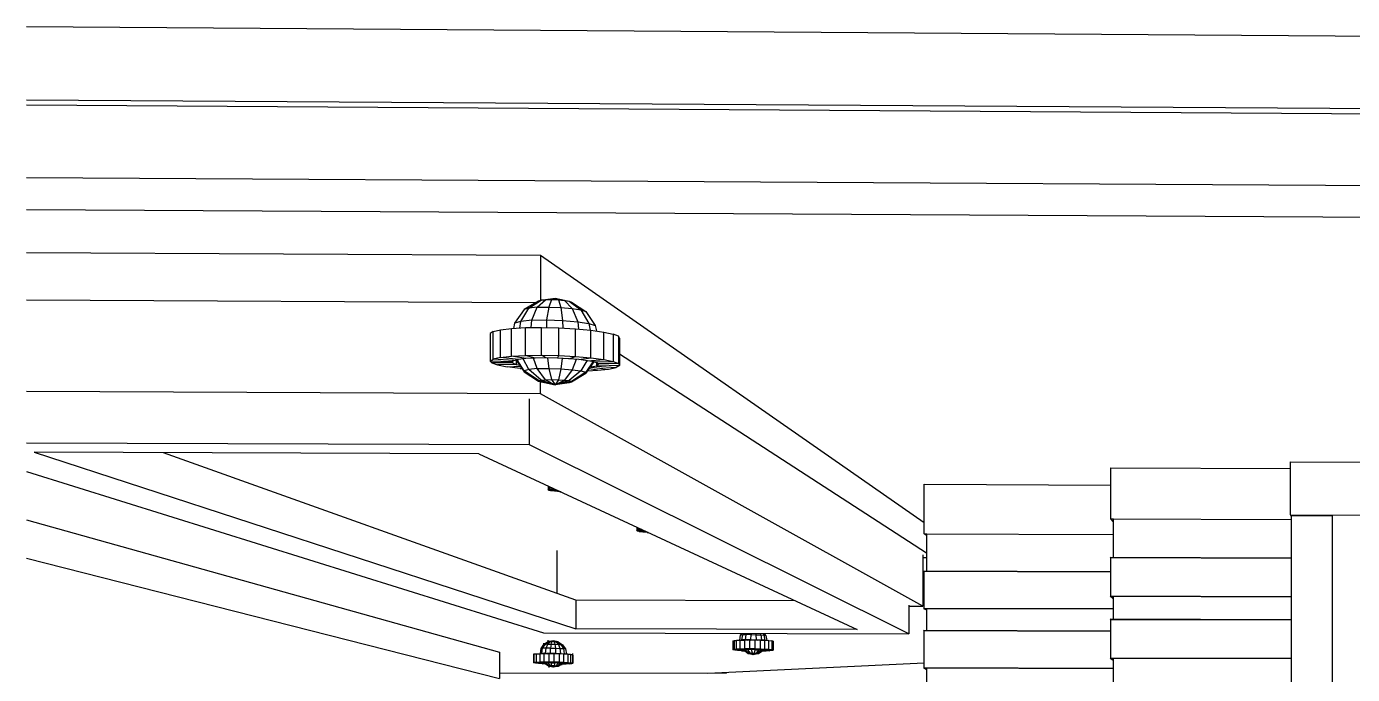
# Model space of a CAD drawing. Header units: millimetres. Extents: x -10.3 to 0, y 0 to 5.9.
# Drawn here: x -10.29 to -6.169, y 3.746 to 5.76 of the extents above; entities that cross this region are included whole.
import ezdxf

# ---------------------------------------------------------------- set-up
doc = ezdxf.new("R2010")
doc.units = ezdxf.units.MM

msp = doc.modelspace()

# ---------------------------------------------------------------- linework, layer by layer
for p, q in [((-10.29, 5.76), (-4.194, 5.716)), ((-10.29, 5.532), (-4.25, 5.493)), ((-10.29, 5.516), (-4.259, 5.477)), ((-4.259, 5.254), (-10.29, 5.29)), ((-3.708, 5.153), (-10.29, 5.19)), ((-8.693, 5.048), (-10.29, 5.056)), ((-7.5, 4.217), (-8.693, 5.048)), ((-8.693, 5.048), (-8.693, 4.908)), ((-8.708, 4.901), (-10.29, 4.909)), ((-8.699, 4.906), (-8.743, 4.88)), ((-8.729, 4.884), (-8.691, 4.909)), ((-8.703, 4.887), (-8.677, 4.91)), ((-8.691, 4.909), (-8.699, 4.906)), ((-8.691, 4.909), (-8.647, 4.914)), ((-8.677, 4.91), (-8.691, 4.909)), ((-8.647, 4.914), (-8.677, 4.91)), ((-8.677, 4.91), (-8.658, 4.911)), ((-8.658, 4.911), (-8.667, 4.887)), ((-8.658, 4.911), (-8.647, 4.914)), ((-8.658, 4.911), (-8.637, 4.91)), ((-8.647, 4.914), (-8.637, 4.91)), ((-8.618, 4.908), (-8.647, 4.914)), ((-8.647, 4.914), (-8.604, 4.906)), ((-8.637, 4.91), (-8.629, 4.886)), ((-8.637, 4.91), (-8.618, 4.908)), ((-8.618, 4.908), (-8.594, 4.883)), ((-8.618, 4.908), (-8.604, 4.906)), ((-8.604, 4.906), (-8.567, 4.879)), ((-8.604, 4.906), (-8.596, 4.903)), ((-8.743, 4.88), (-8.773, 4.838)), ((-8.754, 4.843), (-8.729, 4.884)), ((-8.729, 4.884), (-8.743, 4.88)), ((-8.703, 4.887), (-8.729, 4.884)), ((-8.72, 4.847), (-8.703, 4.887)), ((-8.703, 4.887), (-8.667, 4.887)), ((-8.667, 4.887), (-8.674, 4.848)), ((-8.667, 4.887), (-8.629, 4.886)), ((-8.629, 4.886), (-8.624, 4.846)), ((-8.629, 4.886), (-8.594, 4.883)), ((-8.596, 4.903), (-8.552, 4.874)), ((-8.594, 4.883), (-8.577, 4.842)), ((-8.594, 4.883), (-8.567, 4.879)), ((-8.567, 4.879), (-8.542, 4.837)), ((-8.567, 4.879), (-8.552, 4.874)), ((-8.552, 4.874), (-8.523, 4.83)), ((-8.783, 4.821), (-8.739, 4.824)), ((-8.773, 4.838), (-8.776, 4.821)), ((-8.754, 4.843), (-8.773, 4.838)), ((-8.757, 4.822), (-8.754, 4.843)), ((-8.72, 4.847), (-8.754, 4.843)), ((-8.739, 4.737), (-8.739, 4.824)), ((-8.739, 4.824), (-8.689, 4.824)), ((-8.722, 4.824), (-8.72, 4.847)), ((-8.72, 4.847), (-8.674, 4.848)), ((-8.689, 4.738), (-8.689, 4.824)), ((-8.689, 4.824), (-8.636, 4.823)), ((-8.674, 4.848), (-8.674, 4.824)), ((-8.674, 4.848), (-8.624, 4.846)), ((-8.636, 4.737), (-8.636, 4.823)), ((-8.636, 4.823), (-8.584, 4.82)), ((-8.624, 4.846), (-8.623, 4.822)), ((-8.624, 4.846), (-8.577, 4.842)), ((-8.577, 4.842), (-8.574, 4.819)), ((-8.577, 4.842), (-8.542, 4.837)), ((-8.542, 4.837), (-8.538, 4.816)), ((-8.542, 4.837), (-8.523, 4.83)), ((-8.523, 4.83), (-8.519, 4.814)), ((-8.84, 4.812), (-8.849, 4.806)), ((-8.849, 4.806), (-8.849, 4.72)), ((-8.84, 4.812), (-8.817, 4.817)), ((-8.84, 4.726), (-8.84, 4.812)), ((-8.817, 4.817), (-8.783, 4.821)), ((-8.817, 4.731), (-8.817, 4.817)), ((-8.783, 4.735), (-8.783, 4.821)), ((-8.584, 4.734), (-8.584, 4.82)), ((-8.584, 4.82), (-8.536, 4.816)), ((-8.536, 4.73), (-8.536, 4.816)), ((-8.536, 4.816), (-8.496, 4.81)), ((-8.496, 4.725), (-8.496, 4.81)), ((-8.496, 4.81), (-8.467, 4.804)), ((-8.467, 4.804), (-8.467, 4.719)), ((-8.45, 4.797), (-8.467, 4.804)), ((-8.45, 4.797), (-8.45, 4.712)), ((-8.447, 4.791), (-8.45, 4.797)), ((-8.447, 4.791), (-8.447, 4.706)), ((-7.493, 4.123), (-8.447, 4.741)), ((-8.849, 4.72), (-8.84, 4.726)), ((-8.849, 4.72), (-8.844, 4.714)), ((-8.783, 4.718), (-8.849, 4.72)), ((-8.844, 4.714), (-8.826, 4.708)), ((-8.78, 4.714), (-8.844, 4.714)), ((-8.817, 4.731), (-8.84, 4.726)), ((-8.777, 4.722), (-8.84, 4.726)), ((-8.768, 4.709), (-8.826, 4.708)), ((-8.826, 4.708), (-8.796, 4.702)), ((-8.817, 4.731), (-8.783, 4.735)), ((-8.761, 4.725), (-8.817, 4.731)), ((-8.796, 4.702), (-8.755, 4.704)), ((-8.756, 4.697), (-8.796, 4.702)), ((-8.783, 4.735), (-8.739, 4.737)), ((-8.738, 4.728), (-8.783, 4.735)), ((-8.783, 4.718), (-8.777, 4.722)), ((-8.78, 4.714), (-8.783, 4.718)), ((-8.78, 4.72), (-8.78, 4.714)), ((-8.78, 4.714), (-8.768, 4.709)), ((-8.777, 4.722), (-8.761, 4.725)), ((-8.768, 4.723), (-8.768, 4.709)), ((-8.768, 4.723), (-8.743, 4.686)), ((-8.768, 4.709), (-8.757, 4.707)), ((-8.743, 4.69), (-8.765, 4.724)), ((-8.738, 4.728), (-8.761, 4.725)), ((-8.729, 4.694), (-8.746, 4.727)), ((-8.739, 4.737), (-8.689, 4.738)), ((-8.709, 4.729), (-8.739, 4.737)), ((-8.709, 4.729), (-8.738, 4.728)), ((-8.703, 4.697), (-8.714, 4.729)), ((-8.675, 4.73), (-8.709, 4.729)), ((-8.675, 4.73), (-8.689, 4.738)), ((-8.689, 4.738), (-8.636, 4.737)), ((-8.64, 4.729), (-8.675, 4.73)), ((-8.671, 4.729), (-8.667, 4.697)), ((-8.64, 4.729), (-8.636, 4.737)), ((-8.605, 4.727), (-8.64, 4.729)), ((-8.636, 4.737), (-8.584, 4.734)), ((-8.625, 4.728), (-8.629, 4.696)), ((-8.605, 4.727), (-8.584, 4.734)), ((-8.573, 4.725), (-8.605, 4.727)), ((-8.582, 4.725), (-8.594, 4.693)), ((-8.584, 4.734), (-8.536, 4.73)), ((-8.573, 4.725), (-8.536, 4.73)), ((-8.546, 4.721), (-8.573, 4.725)), ((-8.549, 4.721), (-8.567, 4.69)), ((-8.53, 4.717), (-8.552, 4.685)), ((-8.552, 4.681), (-8.526, 4.717)), ((-8.546, 4.721), (-8.496, 4.725)), ((-8.526, 4.717), (-8.546, 4.721)), ((-8.535, 4.701), (-8.537, 4.701)), ((-8.536, 4.73), (-8.496, 4.725)), ((-8.535, 4.705), (-8.535, 4.701)), ((-8.519, 4.704), (-8.535, 4.701)), ((-8.535, 4.701), (-8.481, 4.695)), ((-8.526, 4.717), (-8.467, 4.719)), ((-8.515, 4.713), (-8.526, 4.717)), ((-8.519, 4.714), (-8.519, 4.704)), ((-8.519, 4.704), (-8.512, 4.708)), ((-8.519, 4.704), (-8.457, 4.7)), ((-8.512, 4.708), (-8.515, 4.713)), ((-8.515, 4.713), (-8.45, 4.712)), ((-8.512, 4.708), (-8.447, 4.706)), ((-8.496, 4.725), (-8.467, 4.719)), ((-8.481, 4.695), (-8.457, 4.7)), ((-8.467, 4.719), (-8.45, 4.712)), ((-8.447, 4.706), (-8.457, 4.7)), ((-8.45, 4.712), (-8.447, 4.706)), ((-8.749, 4.696), (-8.756, 4.697)), ((-8.756, 4.697), (-8.75, 4.697)), ((-8.729, 4.694), (-8.743, 4.69)), ((-8.699, 4.659), (-8.743, 4.69)), ((-8.743, 4.69), (-8.743, 4.686)), ((-8.743, 4.686), (-8.699, 4.657)), ((-8.703, 4.697), (-8.729, 4.694)), ((-8.691, 4.661), (-8.729, 4.694)), ((-8.677, 4.662), (-8.703, 4.697)), ((-8.703, 4.697), (-8.667, 4.697)), ((-8.699, 4.659), (-8.691, 4.661)), ((-8.699, 4.657), (-8.699, 4.659)), ((-8.699, 4.659), (-8.647, 4.646)), ((-8.691, 4.654), (-8.699, 4.657)), ((-8.699, 4.657), (-8.647, 4.646)), ((-8.691, 4.661), (-8.677, 4.662)), ((-8.691, 4.661), (-8.647, 4.646)), ((-8.677, 4.662), (-8.658, 4.663)), ((-8.677, 4.662), (-8.647, 4.646)), ((-8.667, 4.697), (-8.658, 4.663)), ((-8.667, 4.697), (-8.629, 4.696)), ((-8.658, 4.663), (-8.647, 4.646)), ((-8.658, 4.663), (-8.637, 4.662)), ((-8.637, 4.662), (-8.647, 4.646)), ((-8.647, 4.646), (-8.618, 4.661)), ((-8.604, 4.659), (-8.647, 4.646)), ((-8.629, 4.696), (-8.637, 4.662)), ((-8.637, 4.662), (-8.618, 4.661)), ((-8.629, 4.696), (-8.594, 4.693)), ((-8.594, 4.693), (-8.618, 4.661)), ((-8.618, 4.661), (-8.604, 4.659)), ((-8.567, 4.69), (-8.604, 4.659)), ((-8.604, 4.659), (-8.596, 4.656)), ((-8.552, 4.685), (-8.596, 4.656)), ((-8.552, 4.681), (-8.596, 4.654)), ((-8.594, 4.693), (-8.567, 4.69)), ((-8.567, 4.69), (-8.552, 4.685)), ((-8.552, 4.685), (-8.552, 4.681)), ((-8.545, 4.69), (-8.515, 4.692)), ((-8.515, 4.692), (-8.541, 4.696)), ((-8.515, 4.692), (-8.481, 4.695)), ((-8.693, 4.618), (-10.29, 4.625)), ((-8.693, 4.618), (-8.693, 4.655)), ((-7.504, 3.958), (-8.693, 4.618)), ((-8.647, 4.646), (-8.691, 4.654)), ((-8.596, 4.656), (-8.647, 4.646)), ((-8.596, 4.654), (-8.647, 4.646)), ((-8.603, 4.652), (-8.647, 4.646)), ((-8.596, 4.654), (-8.603, 4.652)), ((-8.596, 4.656), (-8.596, 4.654)), ((-8.727, 4.459), (-8.727, 4.603)), ((-8.727, 4.459), (-10.29, 4.465)), ((-7.548, 3.872), (-8.727, 4.459)), ((-8.884, 4.431), (-10.266, 4.437)), ((-10.266, 4.437), (-8.583, 3.887)), ((-8.583, 3.977), (-9.864, 4.435)), ((-8.884, 4.431), (-7.708, 3.885)), ((-10.29, 4.377), (-8.683, 3.875)), ((-6.92, 4.229), (-6.92, 4.388)), ((-6.92, 4.388), (-6.362, 4.386)), ((-6.362, 4.242), (-6.362, 4.407)), ((-6.362, 4.407), (-5.424, 4.403)), ((-8.669, 4.331), (-8.669, 4.321)), ((-8.665, 4.329), (-8.665, 4.323)), ((-7.5, 4.183), (-7.5, 4.337)), ((-7.5, 4.337), (-6.92, 4.334)), ((-8.669, 4.321), (-8.665, 4.323)), ((-8.668, 4.319), (-8.669, 4.321)), ((-8.669, 4.321), (-8.645, 4.32)), ((-8.661, 4.317), (-8.668, 4.319)), ((-8.668, 4.319), (-8.641, 4.319)), ((-8.665, 4.323), (-8.656, 4.324)), ((-8.665, 4.323), (-8.648, 4.322)), ((-8.648, 4.315), (-8.661, 4.317)), ((-8.661, 4.317), (-8.639, 4.317)), ((-8.656, 4.325), (-8.656, 4.324)), ((-8.656, 4.324), (-8.653, 4.324)), ((-8.654, 4.324), (-8.656, 4.324)), ((-8.648, 4.315), (-8.635, 4.316)), ((-8.632, 4.313), (-8.648, 4.315)), ((-8.629, 4.313), (-8.632, 4.313)), ((-8.632, 4.313), (-8.63, 4.313)), ((-10.29, 4.226), (-8.82, 3.815)), ((-6.913, 4.221), (-6.92, 4.229)), ((-6.912, 4.228), (-6.92, 4.229)), ((-6.92, 4.229), (-6.36, 4.227)), ((-6.913, 4.228), (-6.913, 4.108)), ((-6.36, 4.238), (-6.362, 4.242)), ((-6.362, 4.242), (-5.419, 4.239)), ((-6.36, 4.24), (-6.232, 4.239)), ((-6.36, 4.24), (-6.36, 0.908)), ((-6.232, 4.239), (-6.232, 0.909)), ((-6.231, 4.238), (-6.232, 4.239)), ((-8.393, 4.203), (-8.393, 4.194)), ((-8.393, 4.194), (-8.389, 4.195)), ((-8.392, 4.192), (-8.393, 4.194)), ((-8.393, 4.194), (-8.37, 4.193)), ((-8.392, 4.193), (-8.392, 4.192)), ((-8.386, 4.19), (-8.392, 4.192)), ((-8.392, 4.192), (-8.368, 4.192)), ((-8.389, 4.201), (-8.389, 4.195)), ((-8.38, 4.196), (-8.389, 4.195)), ((-8.389, 4.195), (-8.374, 4.194)), ((-8.386, 4.192), (-8.386, 4.19)), ((-8.375, 4.189), (-8.386, 4.19)), ((-8.386, 4.19), (-8.366, 4.19)), ((-8.38, 4.197), (-8.38, 4.196)), ((-8.38, 4.196), (-8.377, 4.196)), ((-8.378, 4.196), (-8.38, 4.196)), ((-8.361, 4.187), (-8.375, 4.189)), ((-8.375, 4.189), (-8.363, 4.189)), ((-8.358, 4.187), (-8.361, 4.187)), ((-8.361, 4.187), (-8.359, 4.187)), ((-7.493, 4.178), (-7.5, 4.183)), ((-7.492, 4.182), (-7.5, 4.183)), ((-7.5, 4.183), (-6.913, 4.181)), ((-7.493, 4.182), (-7.493, 4.067)), ((-8.642, 4.131), (-8.642, 3.998)), ((-10.29, 4.107), (-8.82, 3.733)), ((-7.504, 4.118), (-7.504, 3.958)), ((-7.504, 4.109), (-7.493, 4.109)), ((-6.36, 4.107), (-6.922, 4.109)), ((-6.922, 4.109), (-6.92, 4.107)), ((-6.92, 3.989), (-6.92, 4.109)), ((-6.92, 4.109), (-6.36, 4.107)), ((-6.92, 4.065), (-7.502, 4.067)), ((-7.502, 4.067), (-7.5, 4.066)), ((-7.5, 3.951), (-7.5, 4.067)), ((-7.5, 4.067), (-6.92, 4.065)), ((-7.902, 3.975), (-8.583, 3.977)), ((-8.583, 3.977), (-8.583, 3.887)), ((-7.548, 3.961), (-7.548, 3.872)), ((-7.548, 3.958), (-7.504, 3.958)), ((-6.36, 3.987), (-6.922, 3.989)), ((-6.922, 3.989), (-6.913, 3.981)), ((-6.913, 3.983), (-6.92, 3.989)), ((-6.912, 3.988), (-6.92, 3.989)), ((-6.92, 3.989), (-6.36, 3.987)), ((-6.913, 3.988), (-6.913, 3.916)), ((-6.913, 3.95), (-7.502, 3.951)), ((-7.502, 3.951), (-7.493, 3.946)), ((-7.493, 3.947), (-7.5, 3.951)), ((-7.492, 3.95), (-7.5, 3.951)), ((-7.5, 3.951), (-6.913, 3.95)), ((-7.493, 3.951), (-7.493, 3.881)), ((-6.36, 3.915), (-6.922, 3.917)), ((-6.922, 3.917), (-6.92, 3.915)), ((-6.92, 3.796), (-6.92, 3.916)), ((-6.92, 3.916), (-6.36, 3.915)), ((-8.683, 3.875), (-7.548, 3.872)), ((-7.708, 3.885), (-8.583, 3.887)), ((-6.92, 3.88), (-7.502, 3.882)), ((-7.502, 3.882), (-7.5, 3.88)), ((-7.5, 3.766), (-7.5, 3.882)), ((-7.5, 3.882), (-6.92, 3.88)), ((-8.691, 3.826), (-8.682, 3.839)), ((-8.686, 3.827), (-8.678, 3.839)), ((-8.682, 3.838), (-8.669, 3.847)), ((-8.669, 3.847), (-8.682, 3.839)), ((-8.682, 3.834), (-8.682, 3.843)), ((-8.682, 3.839), (-8.682, 3.838)), ((-8.678, 3.839), (-8.682, 3.839)), ((-8.678, 3.839), (-8.667, 3.848)), ((-8.67, 3.84), (-8.678, 3.839)), ((-8.675, 3.827), (-8.67, 3.84)), ((-8.67, 3.84), (-8.662, 3.848)), ((-8.67, 3.84), (-8.659, 3.84)), ((-8.669, 3.843), (-8.669, 3.852)), ((-8.653, 3.85), (-8.669, 3.847)), ((-8.667, 3.848), (-8.669, 3.847)), ((-8.668, 3.847), (-8.669, 3.847)), ((-8.667, 3.848), (-8.653, 3.85)), ((-8.662, 3.848), (-8.667, 3.848)), ((-8.663, 3.848), (-8.653, 3.85)), ((-8.653, 3.85), (-8.662, 3.848)), ((-8.657, 3.848), (-8.662, 3.848)), ((-8.659, 3.84), (-8.661, 3.827)), ((-8.653, 3.85), (-8.66, 3.848)), ((-8.659, 3.84), (-8.657, 3.848)), ((-8.659, 3.84), (-8.648, 3.84)), ((-8.658, 3.848), (-8.653, 3.85)), ((-8.657, 3.848), (-8.653, 3.85)), ((-8.657, 3.848), (-8.65, 3.848)), ((-8.653, 3.85), (-8.654, 3.848)), ((-8.651, 3.848), (-8.653, 3.85)), ((-8.653, 3.85), (-8.65, 3.848)), ((-8.645, 3.847), (-8.653, 3.85)), ((-8.653, 3.85), (-8.64, 3.847)), ((-8.638, 3.847), (-8.653, 3.85)), ((-8.653, 3.85), (-8.642, 3.847)), ((-8.643, 3.847), (-8.653, 3.85)), ((-8.653, 3.85), (-8.648, 3.847)), ((-8.65, 3.848), (-8.648, 3.84)), ((-8.65, 3.848), (-8.645, 3.847)), ((-8.648, 3.84), (-8.646, 3.827)), ((-8.648, 3.84), (-8.637, 3.839)), ((-8.645, 3.847), (-8.637, 3.839)), ((-8.645, 3.847), (-8.64, 3.847)), ((-8.64, 3.847), (-8.629, 3.839)), ((-8.64, 3.847), (-8.638, 3.847)), ((-8.638, 3.847), (-8.624, 3.838)), ((-8.638, 3.847), (-8.638, 3.846)), ((-8.637, 3.839), (-8.632, 3.826)), ((-8.637, 3.839), (-8.629, 3.839)), ((-8.629, 3.839), (-8.621, 3.826)), ((-8.629, 3.839), (-8.624, 3.838)), ((-8.624, 3.838), (-8.615, 3.825)), ((-8.624, 3.838), (-8.624, 3.837)), ((-8.095, 3.85), (-8.091, 3.851)), ((-8.095, 3.85), (-8.095, 3.823)), ((-8.094, 3.849), (-8.095, 3.85)), ((-8.095, 3.85), (-8.091, 3.85)), ((-8.091, 3.851), (-8.083, 3.852)), ((-8.091, 3.851), (-8.091, 3.824)), ((-8.091, 3.851), (-8.083, 3.851)), ((-8.083, 3.825), (-8.083, 3.852)), ((-8.083, 3.852), (-8.072, 3.852)), ((-8.083, 3.852), (-8.072, 3.851)), ((-8.073, 3.852), (-8.071, 3.868)), ((-8.072, 3.852), (-8.058, 3.853)), ((-8.072, 3.825), (-8.072, 3.852)), ((-8.072, 3.852), (-8.059, 3.851)), ((-8.071, 3.868), (-8.067, 3.873)), ((-8.064, 3.869), (-8.071, 3.868)), ((-8.071, 3.868), (-8.071, 3.867)), ((-8.067, 3.853), (-8.07, 3.852)), ((-8.067, 3.853), (-8.064, 3.869)), ((-8.066, 3.852), (-8.067, 3.853)), ((-8.055, 3.853), (-8.067, 3.853)), ((-8.064, 3.869), (-8.061, 3.873)), ((-8.053, 3.869), (-8.064, 3.869)), ((-8.058, 3.826), (-8.058, 3.853)), ((-8.058, 3.853), (-8.042, 3.853)), ((-8.058, 3.853), (-8.049, 3.852)), ((-8.055, 3.853), (-8.053, 3.869)), ((-8.054, 3.853), (-8.055, 3.853)), ((-8.039, 3.853), (-8.055, 3.853)), ((-8.053, 3.869), (-8.051, 3.873)), ((-8.038, 3.87), (-8.053, 3.869)), ((-8.042, 3.826), (-8.042, 3.853)), ((-8.042, 3.853), (-8.025, 3.853)), ((-8.042, 3.853), (-8.039, 3.852)), ((-8.039, 3.853), (-8.038, 3.87)), ((-8.038, 3.853), (-8.039, 3.853)), ((-8.039, 3.853), (-8.022, 3.853)), ((-8.037, 3.873), (-8.038, 3.87)), ((-8.038, 3.87), (-8.023, 3.869)), ((-8.025, 3.853), (-8.027, 3.851)), ((-8.025, 3.826), (-8.025, 3.853)), ((-8.025, 3.853), (-8.009, 3.852)), ((-8.023, 3.873), (-8.023, 3.869)), ((-8.023, 3.869), (-8.022, 3.853)), ((-8.023, 3.869), (-8.008, 3.869)), ((-8.022, 3.853), (-8.022, 3.852)), ((-8.022, 3.853), (-8.006, 3.853)), ((-8.009, 3.852), (-8.017, 3.851)), ((-8.01, 3.873), (-8.008, 3.869)), ((-8.009, 3.825), (-8.009, 3.852)), ((-8.009, 3.852), (-7.995, 3.852)), ((-8.008, 3.869), (-8.006, 3.853)), ((-8.008, 3.869), (-7.998, 3.868)), ((-8.006, 3.853), (-8.006, 3.852)), ((-7.995, 3.852), (-8.006, 3.853)), ((-8.001, 3.873), (-7.998, 3.868)), ((-7.998, 3.868), (-7.995, 3.852)), ((-7.998, 3.868), (-7.992, 3.867)), ((-7.992, 3.867), (-7.996, 3.873)), ((-7.995, 3.824), (-7.995, 3.852)), ((-7.995, 3.852), (-7.983, 3.851)), ((-7.983, 3.851), (-7.994, 3.85)), ((-7.992, 3.867), (-7.993, 3.866)), ((-7.992, 3.867), (-7.989, 3.851)), ((-7.983, 3.824), (-7.983, 3.851)), ((-7.983, 3.851), (-7.974, 3.85)), ((-7.974, 3.85), (-7.982, 3.849)), ((-7.974, 3.85), (-7.974, 3.823)), ((-7.969, 3.849), (-7.974, 3.85)), ((-7.969, 3.849), (-7.973, 3.849)), ((-7.969, 3.849), (-7.969, 3.822)), ((-7.969, 3.848), (-7.969, 3.849)), ((-8.82, 3.815), (-8.82, 3.733)), ((-8.714, 3.809), (-8.712, 3.81)), ((-8.714, 3.809), (-8.714, 3.783)), ((-8.713, 3.808), (-8.714, 3.809)), ((-8.714, 3.809), (-8.712, 3.808)), ((-8.712, 3.784), (-8.712, 3.81)), ((-8.712, 3.81), (-8.705, 3.81)), ((-8.712, 3.81), (-8.705, 3.809)), ((-8.705, 3.81), (-8.694, 3.811)), ((-8.705, 3.784), (-8.705, 3.81)), ((-8.705, 3.81), (-8.694, 3.809)), ((-8.694, 3.785), (-8.694, 3.811)), ((-8.694, 3.811), (-8.681, 3.811)), ((-8.694, 3.811), (-8.681, 3.81)), ((-8.693, 3.811), (-8.691, 3.826)), ((-8.686, 3.827), (-8.691, 3.826)), ((-8.691, 3.826), (-8.691, 3.825)), ((-8.688, 3.811), (-8.69, 3.811)), ((-8.688, 3.811), (-8.686, 3.827)), ((-8.677, 3.812), (-8.688, 3.811)), ((-8.687, 3.811), (-8.688, 3.811)), ((-8.675, 3.827), (-8.686, 3.827)), ((-8.681, 3.785), (-8.681, 3.811)), ((-8.681, 3.811), (-8.666, 3.811)), ((-8.681, 3.811), (-8.672, 3.81)), ((-8.677, 3.812), (-8.675, 3.827)), ((-8.676, 3.811), (-8.677, 3.812)), ((-8.677, 3.812), (-8.662, 3.812)), ((-8.661, 3.827), (-8.675, 3.827)), ((-8.666, 3.785), (-8.666, 3.811)), ((-8.666, 3.811), (-8.65, 3.811)), ((-8.662, 3.81), (-8.666, 3.811)), ((-8.662, 3.812), (-8.661, 3.827)), ((-8.662, 3.812), (-8.661, 3.811)), ((-8.662, 3.812), (-8.646, 3.812)), ((-8.661, 3.827), (-8.646, 3.827)), ((-8.65, 3.811), (-8.651, 3.81)), ((-8.65, 3.785), (-8.65, 3.811)), ((-8.65, 3.811), (-8.634, 3.811)), ((-8.646, 3.827), (-8.646, 3.812)), ((-8.646, 3.827), (-8.632, 3.826)), ((-8.646, 3.812), (-8.646, 3.811)), ((-8.646, 3.812), (-8.63, 3.811)), ((-8.634, 3.811), (-8.64, 3.81)), ((-8.634, 3.785), (-8.634, 3.811)), ((-8.634, 3.811), (-8.62, 3.81)), ((-8.632, 3.826), (-8.63, 3.811)), ((-8.632, 3.826), (-8.621, 3.826)), ((-8.62, 3.81), (-8.631, 3.809)), ((-8.63, 3.811), (-8.63, 3.81)), ((-8.63, 3.811), (-8.619, 3.81)), ((-8.621, 3.826), (-8.619, 3.81)), ((-8.621, 3.826), (-8.615, 3.825)), ((-8.62, 3.784), (-8.62, 3.81)), ((-8.62, 3.81), (-8.608, 3.809)), ((-8.619, 3.81), (-8.617, 3.81)), ((-8.608, 3.809), (-8.619, 3.809)), ((-8.615, 3.825), (-8.612, 3.809)), ((-8.615, 3.825), (-8.615, 3.824)), ((-8.608, 3.809), (-8.608, 3.783)), ((-8.599, 3.808), (-8.608, 3.809)), ((-8.599, 3.808), (-8.607, 3.808)), ((-8.599, 3.808), (-8.599, 3.782)), ((-8.593, 3.807), (-8.599, 3.808)), ((-8.593, 3.807), (-8.598, 3.807)), ((-8.593, 3.807), (-8.593, 3.782)), ((-8.592, 3.806), (-8.593, 3.807)), ((-8.592, 3.802), (-8.592, 3.811)), ((-8.592, 3.806), (-8.592, 3.781)), ((-8.095, 3.823), (-8.091, 3.824)), ((-8.094, 3.822), (-8.095, 3.823)), ((-8.074, 3.823), (-8.095, 3.823)), ((-8.094, 3.823), (-8.094, 3.822)), ((-8.089, 3.821), (-8.094, 3.822)), ((-8.074, 3.822), (-8.094, 3.822)), ((-8.091, 3.824), (-8.083, 3.825)), ((-8.072, 3.823), (-8.091, 3.824)), ((-8.089, 3.822), (-8.089, 3.821)), ((-8.08, 3.82), (-8.089, 3.821)), ((-8.07, 3.821), (-8.089, 3.821)), ((-8.066, 3.824), (-8.083, 3.825)), ((-8.083, 3.825), (-8.072, 3.825)), ((-8.08, 3.821), (-8.08, 3.82)), ((-8.065, 3.821), (-8.08, 3.82)), ((-8.068, 3.819), (-8.08, 3.82)), ((-8.072, 3.823), (-8.074, 3.823)), ((-8.074, 3.822), (-8.074, 3.823)), ((-8.074, 3.823), (-8.074, 3.822)), ((-8.074, 3.822), (-8.07, 3.821)), ((-8.072, 3.825), (-8.058, 3.826)), ((-8.059, 3.824), (-8.072, 3.825)), ((-8.066, 3.824), (-8.072, 3.823)), ((-8.072, 3.824), (-8.072, 3.823)), ((-8.07, 3.823), (-8.07, 3.821)), ((-8.07, 3.821), (-8.065, 3.821)), ((-8.068, 3.82), (-8.068, 3.819)), ((-8.058, 3.818), (-8.068, 3.819)), ((-8.068, 3.819), (-8.06, 3.819)), ((-8.059, 3.824), (-8.066, 3.824)), ((-8.065, 3.824), (-8.065, 3.821)), ((-8.065, 3.821), (-8.061, 3.82)), ((-8.064, 3.824), (-8.062, 3.821)), ((-8.061, 3.821), (-8.062, 3.824)), ((-8.048, 3.811), (-8.062, 3.821)), ((-8.062, 3.821), (-8.059, 3.82)), ((-8.061, 3.821), (-8.062, 3.821)), ((-8.057, 3.822), (-8.061, 3.821)), ((-8.048, 3.812), (-8.061, 3.821)), ((-8.049, 3.824), (-8.059, 3.824)), ((-8.049, 3.824), (-8.058, 3.826)), ((-8.058, 3.826), (-8.042, 3.826)), ((-8.057, 3.822), (-8.058, 3.824)), ((-8.045, 3.812), (-8.057, 3.822)), ((-8.048, 3.822), (-8.057, 3.822)), ((-8.049, 3.825), (-8.049, 3.824)), ((-8.049, 3.824), (-8.039, 3.824)), ((-8.048, 3.822), (-8.048, 3.824)), ((-8.037, 3.823), (-8.048, 3.822)), ((-8.04, 3.812), (-8.048, 3.822)), ((-8.048, 3.811), (-8.048, 3.812)), ((-8.048, 3.812), (-8.032, 3.808)), ((-8.048, 3.812), (-8.045, 3.812)), ((-8.032, 3.808), (-8.048, 3.811)), ((-8.048, 3.811), (-8.046, 3.811)), ((-8.032, 3.808), (-8.046, 3.811)), ((-8.046, 3.811), (-8.045, 3.811)), ((-8.045, 3.812), (-8.032, 3.808)), ((-8.045, 3.812), (-8.04, 3.812)), ((-8.039, 3.824), (-8.042, 3.826)), ((-8.042, 3.826), (-8.025, 3.826)), ((-8.032, 3.808), (-8.041, 3.811)), ((-8.04, 3.812), (-8.032, 3.808)), ((-8.04, 3.812), (-8.034, 3.812)), ((-8.039, 3.825), (-8.039, 3.824)), ((-8.039, 3.824), (-8.027, 3.824)), ((-8.037, 3.824), (-8.037, 3.823)), ((-8.034, 3.812), (-8.037, 3.823)), ((-8.025, 3.822), (-8.037, 3.823)), ((-8.035, 3.81), (-8.032, 3.808)), ((-8.034, 3.812), (-8.032, 3.808)), ((-8.034, 3.812), (-8.028, 3.812)), ((-8.028, 3.812), (-8.032, 3.808)), ((-8.022, 3.812), (-8.032, 3.808)), ((-8.017, 3.812), (-8.032, 3.808)), ((-8.015, 3.811), (-8.032, 3.808)), ((-8.015, 3.811), (-8.032, 3.808)), ((-8.032, 3.808), (-8.018, 3.811)), ((-8.023, 3.81), (-8.032, 3.808)), ((-8.028, 3.812), (-8.025, 3.822)), ((-8.028, 3.812), (-8.022, 3.812)), ((-8.027, 3.826), (-8.027, 3.824)), ((-8.027, 3.824), (-8.025, 3.826)), ((-8.027, 3.824), (-8.017, 3.824)), ((-8.025, 3.826), (-8.009, 3.825)), ((-8.024, 3.824), (-8.025, 3.822)), ((-8.025, 3.822), (-8.014, 3.822)), ((-8.014, 3.822), (-8.022, 3.812)), ((-8.022, 3.812), (-8.017, 3.812)), ((-8.018, 3.811), (-8.015, 3.811)), ((-8.017, 3.825), (-8.017, 3.824)), ((-8.017, 3.824), (-8.009, 3.825)), ((-8.017, 3.824), (-8.007, 3.824)), ((-8.006, 3.821), (-8.017, 3.812)), ((-8.017, 3.812), (-8.015, 3.811)), ((-8.001, 3.821), (-8.015, 3.811)), ((-8.015, 3.811), (-8.002, 3.82)), ((-8.013, 3.824), (-8.014, 3.822)), ((-8.014, 3.822), (-8.006, 3.821)), ((-8.009, 3.825), (-7.995, 3.824)), ((-7.999, 3.823), (-8.007, 3.824)), ((-8.007, 3.824), (-7.995, 3.824)), ((-8.004, 3.823), (-8.006, 3.821)), ((-8.006, 3.821), (-8.001, 3.821)), ((-7.991, 3.818), (-8.004, 3.818)), ((-8.002, 3.82), (-8.001, 3.821)), ((-8.002, 3.82), (-8.001, 3.82)), ((-8.002, 3.82), (-8.002, 3.819)), ((-7.997, 3.82), (-8.002, 3.819)), ((-7.991, 3.818), (-8.002, 3.819)), ((-8.001, 3.821), (-7.999, 3.823)), ((-7.999, 3.824), (-7.999, 3.823)), ((-7.999, 3.823), (-7.983, 3.824)), ((-7.999, 3.823), (-7.993, 3.822)), ((-7.997, 3.823), (-7.997, 3.82)), ((-7.997, 3.82), (-7.98, 3.819)), ((-7.992, 3.82), (-7.997, 3.82)), ((-7.995, 3.824), (-7.983, 3.824)), ((-7.993, 3.823), (-7.993, 3.822)), ((-7.974, 3.823), (-7.993, 3.822)), ((-7.993, 3.822), (-7.989, 3.822)), ((-7.992, 3.822), (-7.992, 3.82)), ((-7.989, 3.821), (-7.992, 3.82)), ((-7.972, 3.82), (-7.992, 3.82)), ((-7.991, 3.819), (-7.991, 3.818)), ((-7.98, 3.819), (-7.991, 3.818)), ((-7.989, 3.822), (-7.989, 3.821)), ((-7.989, 3.822), (-7.989, 3.821)), ((-7.969, 3.822), (-7.989, 3.822)), ((-7.969, 3.821), (-7.989, 3.821)), ((-7.983, 3.824), (-7.974, 3.823)), ((-7.98, 3.82), (-7.98, 3.819)), ((-7.972, 3.82), (-7.98, 3.819)), ((-7.974, 3.823), (-7.969, 3.822)), ((-7.969, 3.821), (-7.972, 3.82)), ((-7.969, 3.822), (-7.969, 3.821)), ((-7.969, 3.822), (-7.969, 3.821)), ((-6.36, 3.795), (-6.922, 3.796)), ((-6.922, 3.796), (-6.913, 3.79)), ((-6.913, 3.791), (-6.92, 3.796)), ((-6.912, 3.795), (-6.92, 3.796)), ((-6.92, 3.796), (-6.36, 3.795)), ((-6.913, 3.796), (-6.913, 3.722)), ((-8.714, 3.783), (-8.712, 3.784)), ((-8.713, 3.782), (-8.714, 3.783)), ((-8.694, 3.782), (-8.714, 3.783)), ((-8.708, 3.781), (-8.713, 3.782)), ((-8.694, 3.782), (-8.713, 3.782)), ((-8.692, 3.783), (-8.712, 3.784)), ((-8.712, 3.784), (-8.705, 3.784)), ((-8.708, 3.782), (-8.708, 3.781)), ((-8.699, 3.78), (-8.708, 3.781)), ((-8.69, 3.781), (-8.708, 3.781)), ((-8.705, 3.784), (-8.694, 3.785)), ((-8.688, 3.783), (-8.705, 3.784)), ((-8.699, 3.781), (-8.699, 3.78)), ((-8.684, 3.781), (-8.699, 3.78)), ((-8.687, 3.779), (-8.699, 3.78)), ((-8.681, 3.784), (-8.694, 3.785)), ((-8.694, 3.785), (-8.681, 3.785)), ((-8.692, 3.783), (-8.694, 3.782)), ((-8.694, 3.782), (-8.694, 3.783)), ((-8.694, 3.782), (-8.69, 3.781)), ((-8.688, 3.783), (-8.692, 3.783)), ((-8.69, 3.783), (-8.69, 3.781)), ((-8.69, 3.781), (-8.684, 3.781)), ((-8.681, 3.784), (-8.688, 3.783)), ((-8.688, 3.784), (-8.688, 3.783)), ((-8.687, 3.78), (-8.687, 3.779)), ((-8.687, 3.779), (-8.68, 3.78)), ((-8.679, 3.779), (-8.687, 3.779)), ((-8.684, 3.783), (-8.684, 3.781)), ((-8.684, 3.781), (-8.681, 3.78)), ((-8.683, 3.783), (-8.682, 3.781)), ((-8.682, 3.781), (-8.683, 3.783)), ((-8.678, 3.782), (-8.682, 3.781)), ((-8.669, 3.772), (-8.682, 3.781)), ((-8.682, 3.781), (-8.68, 3.78)), ((-8.669, 3.772), (-8.682, 3.781)), ((-8.672, 3.784), (-8.681, 3.785)), ((-8.681, 3.785), (-8.666, 3.785)), ((-8.672, 3.784), (-8.681, 3.784)), ((-8.678, 3.782), (-8.679, 3.784)), ((-8.667, 3.772), (-8.678, 3.782)), ((-8.67, 3.782), (-8.678, 3.782)), ((-8.672, 3.785), (-8.672, 3.784)), ((-8.662, 3.784), (-8.672, 3.784)), ((-8.67, 3.782), (-8.67, 3.784)), ((-8.662, 3.773), (-8.67, 3.782)), ((-8.659, 3.782), (-8.67, 3.782)), ((-8.653, 3.769), (-8.669, 3.772)), ((-8.669, 3.772), (-8.666, 3.771)), ((-8.669, 3.772), (-8.653, 3.769)), ((-8.669, 3.772), (-8.667, 3.772)), ((-8.667, 3.772), (-8.662, 3.773)), ((-8.667, 3.772), (-8.653, 3.769)), ((-8.662, 3.784), (-8.666, 3.785)), ((-8.666, 3.785), (-8.65, 3.785)), ((-8.666, 3.767), (-8.666, 3.776)), ((-8.653, 3.769), (-8.666, 3.771)), ((-8.666, 3.771), (-8.664, 3.771)), ((-8.662, 3.785), (-8.662, 3.784)), ((-8.662, 3.784), (-8.651, 3.784)), ((-8.662, 3.773), (-8.653, 3.769)), ((-8.662, 3.773), (-8.657, 3.773)), ((-8.662, 3.771), (-8.653, 3.769)), ((-8.659, 3.782), (-8.659, 3.784)), ((-8.657, 3.773), (-8.659, 3.782)), ((-8.659, 3.782), (-8.648, 3.782)), ((-8.657, 3.773), (-8.653, 3.769)), ((-8.657, 3.773), (-8.65, 3.773)), ((-8.656, 3.771), (-8.653, 3.769)), ((-8.65, 3.773), (-8.653, 3.769)), ((-8.645, 3.772), (-8.653, 3.769)), ((-8.64, 3.772), (-8.653, 3.769)), ((-8.638, 3.772), (-8.653, 3.769)), ((-8.653, 3.769), (-8.65, 3.771)), ((-8.638, 3.771), (-8.653, 3.769)), ((-8.653, 3.769), (-8.64, 3.771)), ((-8.644, 3.771), (-8.653, 3.769)), ((-8.651, 3.785), (-8.651, 3.784)), ((-8.651, 3.784), (-8.65, 3.785)), ((-8.651, 3.784), (-8.64, 3.784)), ((-8.65, 3.785), (-8.634, 3.785)), ((-8.648, 3.782), (-8.65, 3.773)), ((-8.65, 3.773), (-8.645, 3.772)), ((-8.647, 3.784), (-8.648, 3.782)), ((-8.637, 3.782), (-8.648, 3.782)), ((-8.645, 3.772), (-8.637, 3.782)), ((-8.645, 3.772), (-8.64, 3.772)), ((-8.64, 3.771), (-8.641, 3.771)), ((-8.64, 3.785), (-8.64, 3.784)), ((-8.64, 3.784), (-8.634, 3.785)), ((-8.64, 3.784), (-8.631, 3.783)), ((-8.629, 3.781), (-8.64, 3.772)), ((-8.64, 3.772), (-8.638, 3.772)), ((-8.64, 3.771), (-8.638, 3.771)), ((-8.624, 3.781), (-8.638, 3.772)), ((-8.638, 3.771), (-8.624, 3.78)), ((-8.638, 3.772), (-8.638, 3.771)), ((-8.636, 3.783), (-8.637, 3.782)), ((-8.637, 3.782), (-8.629, 3.781)), ((-8.634, 3.785), (-8.62, 3.784)), ((-8.631, 3.784), (-8.631, 3.783)), ((-8.631, 3.783), (-8.62, 3.784)), ((-8.631, 3.783), (-8.623, 3.783)), ((-8.627, 3.783), (-8.629, 3.781)), ((-8.629, 3.781), (-8.624, 3.781)), ((-8.626, 3.774), (-8.626, 3.783)), ((-8.613, 3.779), (-8.626, 3.778)), ((-8.624, 3.78), (-8.625, 3.779)), ((-8.622, 3.782), (-8.624, 3.781)), ((-8.624, 3.78), (-8.621, 3.782)), ((-8.624, 3.78), (-8.624, 3.781)), ((-8.619, 3.78), (-8.624, 3.78)), ((-8.624, 3.779), (-8.613, 3.779)), ((-8.623, 3.784), (-8.623, 3.783)), ((-8.623, 3.783), (-8.608, 3.783)), ((-8.623, 3.783), (-8.616, 3.782)), ((-8.62, 3.784), (-8.608, 3.783)), ((-8.619, 3.782), (-8.619, 3.78)), ((-8.619, 3.78), (-8.602, 3.779)), ((-8.614, 3.78), (-8.619, 3.78)), ((-8.616, 3.783), (-8.616, 3.782)), ((-8.616, 3.782), (-8.599, 3.782)), ((-8.616, 3.782), (-8.613, 3.782)), ((-8.614, 3.782), (-8.614, 3.78)), ((-8.612, 3.781), (-8.614, 3.78)), ((-8.614, 3.78), (-8.595, 3.78)), ((-8.613, 3.782), (-8.593, 3.782)), ((-8.613, 3.782), (-8.612, 3.781)), ((-8.602, 3.779), (-8.613, 3.779)), ((-8.612, 3.782), (-8.612, 3.781)), ((-8.612, 3.781), (-8.592, 3.781)), ((-8.608, 3.783), (-8.599, 3.782)), ((-8.602, 3.78), (-8.602, 3.779)), ((-8.595, 3.78), (-8.602, 3.779)), ((-8.599, 3.782), (-8.593, 3.782)), ((-8.592, 3.781), (-8.595, 3.78)), ((-8.593, 3.782), (-8.592, 3.781)), ((-7.5, 3.781), (-8.173, 3.749)), ((-6.913, 3.764), (-7.502, 3.766)), ((-7.502, 3.766), (-7.493, 3.761)), ((-7.493, 3.762), (-7.5, 3.766)), ((-7.492, 3.765), (-7.5, 3.766)), ((-7.5, 3.766), (-6.913, 3.764)), ((-7.493, 3.765), (-7.493, 3.694)), ((-8.114, 3.749), (-8.82, 3.75))]:
    msp.add_line(p, q)

doc.saveas('drawing.dxf')
